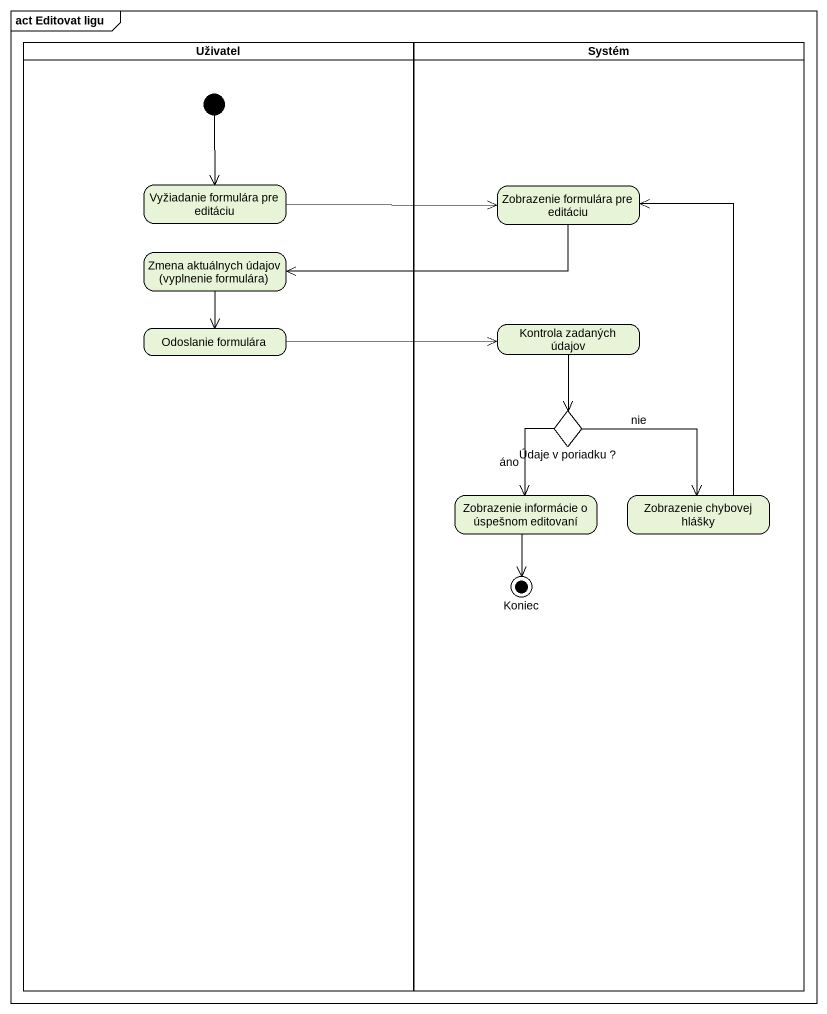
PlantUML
@startuml
mainframe act Editovat ligu
hide empty description
state Uživatel <<partition>> {
  state "Vyžiadanie formulára pre editáciu" as Vyžiadanie_formulára_pre
  state "Zmena aktuálnych údajov (vyplnenie formulára)" as Zmena_aktuálnych_údajov
  state "Odoslanie formulára" as Odoslanie_formulára
  [*] --> Vyžiadanie_formulára_pre
}
state Systém <<partition>> {
  state "Zobrazenie formulára pre editáciu" as Zobrazenie_formulára_pre
  state "Kontrola zadaných údajov" as Kontrola_zadaných_údajov
  state "Údaje v poriadku ?" as Údaje_v_poriadku <<choice>>
  state "Zobrazenie informácie o úspešnom editovaní" as Zobrazenie_informácie_o
  state "Zobrazenie chybovej hlášky" as Zobrazenie_chybovej_hlášky
  state Koniec <<end>>
}
Vyžiadanie_formulára_pre -right-> Zobrazenie_formulára_pre
Zobrazenie_formulára_pre -left-> Zmena_aktuálnych_údajov
Zmena_aktuálnych_údajov --> Odoslanie_formulára
Odoslanie_formulára -right-> Kontrola_zadaných_údajov
Kontrola_zadaných_údajov --> Údaje_v_poriadku
Údaje_v_poriadku --> Zobrazenie_informácie_o : áno
Údaje_v_poriadku --> Zobrazenie_chybovej_hlášky : nie
Zobrazenie_informácie_o --> Koniec
Zobrazenie_chybovej_hlášky -up-> Zobrazenie_formulára_pre
@enduml
